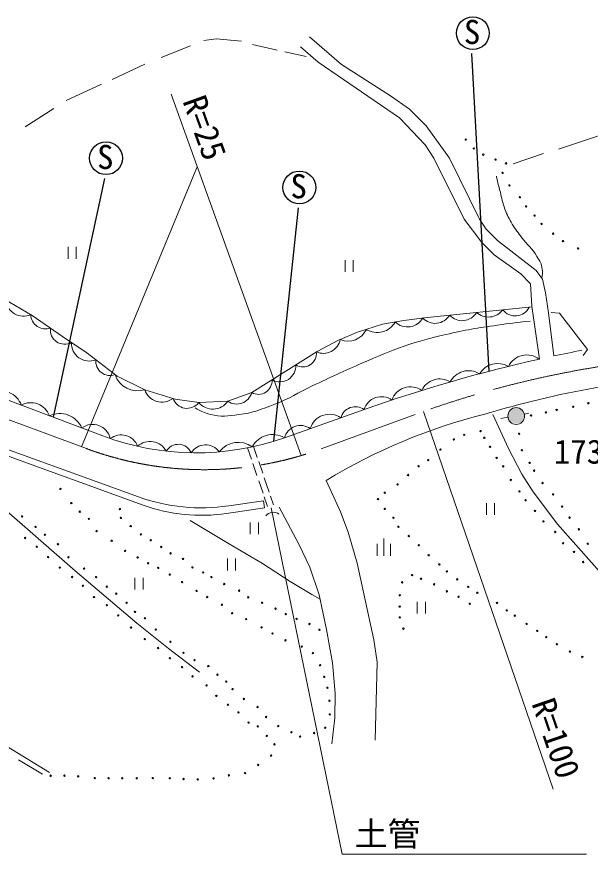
# Model space of a CAD drawing. Units: millimetres, scale not verified. Extents: x 40000 to 680000, y 20000 to 380000.
# Drawn here: x 211732 to 255377, y 251727 to 315436 of the extents above; entities that cross this region are included whole.
import ezdxf
from ezdxf.enums import TextEntityAlignment as Align

# ---------------------------------------------------------------- set-up
doc = ezdxf.new("R2010")
doc.units = ezdxf.units.MM
doc.header["$LTSCALE"] = 1000
doc.linetypes.add('CHAIN', pattern=[18.5, 12, -1.5, 3.5, -1.5])
for name, color, linetype, lineweight in [('M-BGD', 7, 'Continuous', 13), ('M-BMK', 2, 'CHAIN', 13), ('M-STR-HTXT', 7, 'Continuous', 13)]:
    doc.layers.add(name, color=color, linetype=linetype, lineweight=lineweight)
doc.styles.add('ＭＳ ゴシック', font='')
doc.styles.get('ＭＳ ゴシック').set_extended_font_data('MS Gothic')

msp = doc.modelspace()

# ---------------------------------------------------------------- hatches: boundary and pattern name
at = {"layer": 'M-BGD'}
msp.add_hatch(color=256, dxfattribs=at).paths.add_polyline_path([(250366, 285209, 0.89013), (249106, 285062, 0.03673), (249112, 284969, 0.92914)])

# ---------------------------------------------------------------- linework, layer by layer
for p, q in [((222731, 312338), (224965, 313230)), ((229670, 313326), (231540, 312882)), ((232131, 312765), (233746, 312405)), ((219001, 310655), (221469, 311819)), ((215496, 309071), (218188, 310305)), ((223474, 309548), (233378, 282055)), ((212370, 307052), (214543, 308468)), ((252969, 305355), (256300, 306477)), ((249521, 304259), (251825, 305036)), ((225466, 304017), (216653, 282724)), ((215633, 297925), (215633, 297027)), ((216256, 297925), (216256, 297027)), ((236713, 296931), (236713, 296034)), ((237336, 296931), (237336, 296034)), ((232101, 283411), (238330, 285609)), ((252552, 256680), (242688, 285408)), ((248560, 284863), (249112, 284969)), ((250366, 285209), (250704, 285274)), ((205671, 284434), (220997, 278913)), ((205374, 284080), (221354, 278288)), ((229591, 281771), (229291, 282643)), ((230034, 281917), (229752, 282739)), ((230014, 280536), (229700, 281453)), ((230450, 280705), (230146, 281591)), ((230946, 279261), (230570, 280356)), ((230476, 279192), (230153, 280133)), ((230510, 278619), (227861, 278228)), ((230582, 278080), (230510, 278619)), ((230825, 278175), (230566, 278928)), ((231274, 278306), (231046, 278970)), ((247471, 278445), (247471, 277548)), ((248094, 278445), (248094, 277548)), ((230582, 278080), (227703, 277654)), ((229503, 276968), (229503, 276071)), ((230127, 276968), (230127, 276071)), ((239151, 275329), (239151, 274432)), ((239662, 274432), (239662, 275754)), ((240173, 275329), (240173, 274432)), ((227758, 274213), (227758, 273316)), ((228381, 274213), (228381, 273316)), ((220727, 272762), (220727, 271865)), ((221350, 272762), (221350, 271865)), ((242213, 270938), (242213, 270040)), ((242836, 270938), (242836, 270040)), ((211858, 258909), (213680, 257829))]:
    msp.add_line(p, q, dxfattribs=at)
at = {"layer": 'M-BGD', "lineweight": 25}
for p, q in [((246338, 312644), (247658, 288461)), ((218421, 303133), (214514, 284974)), ((233137, 300909), (231279, 283141))]:
    msp.add_line(p, q, dxfattribs=at)
at = {"layer": 'M-BGD'}
for points in [[(225965, 313623), (226909, 313763), (228843, 313576)], [(234003, 313916), (236458, 311799), (240183, 309429), (241623, 308413), (242893, 307143), (244671, 304687), (246957, 300031), (247465, 299269), (248311, 298422), (251261, 296136), (251732, 295466), (251980, 294443), (252206, 292919), (252610, 289632)], [(233325, 313154), (234680, 311969), (240861, 307735), (242808, 305703), (243485, 304687), (245771, 300031), (247126, 298253), (248057, 297321), (250089, 295882), (250821, 295126), (250936, 293427), (251523, 289395)], [(188316, 294331), (199140, 290759), (218290, 283554)], [(210758, 293966), (212903, 292718), (215216, 291120), (217053, 289872), (219366, 288091), (221469, 287068), (223797, 286353), (225577, 286086), (227792, 286185), (229615, 286844), (234606, 289984), (236218, 290825), (237662, 291442), (239555, 292045), (241195, 292339), (242962, 292564), (250967, 293377)], [(175410, 293300), (176139, 292664), (177005, 292247), (178525, 291717), (182150, 290712), (187618, 289268), (192974, 287782), (198399, 286072), (203110, 284446), (207695, 280674), (216184, 273282), (220859, 269301), (223279, 267372), (225633, 265578)], [(159978, 292740), (164217, 290497), (170589, 286775), (175236, 283326), (180242, 279478), (188522, 273847), (197323, 268201), (205746, 263122), (214231, 257948)], [(254848, 289657), (255159, 290131), (253030, 292879), (252403, 292935)], [(247961, 285187), (249158, 282589), (250174, 280642), (251021, 279287), (252883, 276832), (255677, 273699), (256390, 272887)], [(235270, 280167), (236373, 277763), (236966, 276239), (237643, 273869), (238913, 268027), (239167, 266333), (238998, 260407)], [(231690, 278134), (233190, 275316), (234042, 273560), (234757, 271471), (235304, 268835), (235749, 266294), (235959, 263967), (235946, 262099), (235707, 260139)], [(224939, 277123), (227846, 275356), (230435, 273851), (232538, 272468), (234183, 271487), (234825, 271141)]]:
    msp.add_lwpolyline(points, dxfattribs=at)
at = {"layer": 'M-BGD', "lineweight": 25}
for centre in [(246443, 314186), (218526, 304675), (233241, 302451)]:
    msp.add_circle(centre, 1250, dxfattribs=at)
at = {"layer": 'M-BGD'}
for centre, radius in [((245901, 306097), 53.3), ((246509, 305414), 53.3), ((247238, 304947), 53.3), ((248173, 304573), 53.3), ((248967, 304284), 53.3), ((248705, 303555), 53.3), ((249222, 302606), 53.3), ((250021, 301709), 53.3), ((250498, 301008), 53.3), ((251143, 300307), 53.3), ((251675, 299676), 53.3), ((252545, 298933), 53.3), ((253302, 298372), 53.3), ((254451, 297811), 53.3), ((255231, 286037), 53.3), ((249744, 285062), 639), ((252819, 285532), 53.3), ((254081, 285771), 53.3), ((250869, 285104), 53.3), ((252003, 285334), 53.3), ((245785, 283632), 53.3), ((247033, 283912), 53.3), ((249966, 283711), 53.3), ((245000, 283281), 53.3), ((247314, 283407), 53.3), ((243977, 282510), 53.3), ((247748, 282720), 53.3), ((250176, 282463), 53.3), ((243051, 281711), 53.3), ((248253, 281879), 53.3), ((242308, 281248), 53.3), ((248758, 281234), 53.3), ((250765, 281496), 53.3), ((251101, 280907), 53.3), ((241509, 280575), 53.3), ((240710, 279860), 53.3), ((249332, 280197), 53.3), ((251746, 279968), 53.3), ((215059, 279524), 53.3), ((239743, 279229), 53.3), ((249991, 279328), 53.3), ((252545, 279099), 53.3), ((215886, 278444), 53.3), ((239224, 278739), 53.3), ((250454, 278655), 53.3), ((216531, 277786), 53.3), ((219580, 277984), 53.3), ((239743, 277996), 53.3), ((251169, 277842), 53.3), ((253232, 278173), 53.3), ((212136, 277423), 53.3), ((217218, 277239), 53.3), ((219655, 277311), 53.3), ((240402, 277323), 53.3), ((253807, 277332), 53.3), ((213160, 276624), 53.3), ((220402, 276694), 53.3), ((240780, 276636), 53.3), ((251814, 277042), 53.3), ((254510, 276444), 53.3), ((213875, 276035), 53.3), ((217806, 276313), 53.3), ((221178, 276059), 53.3), ((241565, 275935), 53.3), ((252711, 276243), 53.3), ((212372, 275786), 53.3), ((214870, 275306), 53.3), ((218956, 275570), 53.3), ((221935, 275619), 53.3), ((242322, 275234), 53.3), ((253314, 275388), 53.3), ((255183, 275341), 53.3), ((213256, 275113), 53.3), ((219980, 274799), 53.3), ((222723, 275101), 53.3), ((223438, 274617), 53.3), ((254141, 274729), 53.3), ((214118, 274335), 53.3), ((215669, 274325), 53.3), ((220933, 274309), 53.3), ((224384, 274196), 53.3), ((243080, 274477), 53.3), ((254828, 273958), 53.3), ((215001, 273535), 53.3), ((216861, 273456), 53.3), ((221732, 273860), 53.3), ((222503, 273509), 53.3), ((225099, 273545), 53.3), ((243893, 273776), 53.3), ((215947, 272820), 53.3), ((217772, 272811), 53.3), ((223372, 273005), 53.3), ((225919, 273166), 53.3), ((226550, 272809), 53.3), ((241815, 272961), 53.3), ((242497, 272681), 53.3), ((244467, 273243), 53.3), ((245253, 272640), 53.3), ((216768, 272147), 53.3), ((218585, 272082), 53.3), ((224312, 272430), 53.3), ((227518, 272283), 53.3), ((241058, 272410), 53.3), ((243488, 272260), 53.3), ((246094, 272065), 53.3), ((219300, 271549), 53.3), ((225419, 271757), 53.3), ((228653, 271778), 53.3), ((240880, 271429), 53.3), ((244469, 271728), 53.3), ((246781, 271617), 53.3), ((217609, 271285), 53.3), ((220085, 270862), 53.3), ((226232, 271294), 53.3), ((229347, 271273), 53.3), ((230399, 270853), 53.3), ((245357, 271316), 53.3), ((246208, 270784), 53.3), ((248281, 270846), 53.3), ((218597, 270675), 53.3), ((220730, 270161), 53.3), ((227340, 270706), 53.3), ((231429, 270411), 53.3), ((240873, 270573), 53.3), ((249024, 270271), 53.3), ((219459, 269897), 53.3), ((221487, 269684), 53.3), ((228125, 270061), 53.3), ((229191, 269612), 53.3), ((232207, 269991), 53.3), ((233027, 269633), 53.3), ((240877, 269738), 53.3), ((249627, 269878), 53.3), ((220427, 268972), 53.3), ((222315, 268815), 53.3), ((230368, 268981), 53.3), ((234001, 269243), 53.3), ((234762, 268803), 53.3), ((241154, 268888), 53.3), ((250529, 269247), 53.3), ((231195, 268518), 53.3), ((251342, 268715), 53.3), ((252024, 268247), 53.3), ((221478, 268089), 53.3), ((223429, 267890), 53.3), ((232177, 268000), 53.3), ((252837, 267705), 53.3), ((222488, 267416), 53.3), ((224418, 267049), 53.3), ((233425, 267523), 53.3), ((234266, 267032), 53.3), ((253828, 267144), 53.3), ((223389, 266634), 53.3), ((225259, 266481), 53.3), ((254772, 266733), 53.3), ((224314, 265961), 53.3), ((226310, 266039), 53.3), ((234813, 266107), 53.3), ((225113, 265260), 53.3), ((227004, 265387), 53.3), ((235130, 265221), 53.3), ((226178, 264573), 53.3), ((227677, 264862), 53.3), ((235373, 264392), 53.3), ((226922, 263774), 53.3), ((228161, 264294), 53.3), ((227805, 263101), 53.3), ((229023, 263537), 53.3), ((235523, 263407), 53.3), ((228604, 262512), 53.3), ((230054, 262927), 53.3), ((230706, 262170), 53.3), ((235553, 262367), 53.3), ((229375, 261741), 53.3), ((230076, 261447), 53.3), ((231631, 261476), 53.3), ((235206, 261350), 53.3), ((230763, 260732), 53.3), ((232640, 261013), 53.3), ((233292, 260677), 53.3), ((234365, 260950), 53.3), ((231338, 260087), 53.3), ((231085, 259232), 53.3), ((230104, 258517), 53.3), ((214313, 257703), 53.3), ((215365, 257703), 53.3), ((216413, 257654), 53.3), ((217668, 257521), 53.3), ((218720, 257507), 53.3), ((219757, 257507), 53.3), ((220865, 257507), 53.3), ((222085, 257521), 53.3), ((223375, 257507), 53.3), ((224426, 257451), 53.3), ((225506, 257423), 53.3), ((226711, 257493), 53.3), ((227875, 257732), 53.3), ((229109, 257900), 53.3)]:
    msp.add_circle(centre, radius, dxfattribs=at)
for centre, radius, start, end in [((212237, 294000), 1346, 184.89355, 294.73338), ((247632, 293934), 1343, 227.37468, 324.22531), ((249665, 293852), 1177, 216.7069, 334.89309), ((213919, 292806), 1119, 181.48021, 289.81998), ((241477, 293143), 1307, 224.74662, 331.56554), ((243571, 293411), 1298, 223.28, 328.79058), ((245626, 293585), 1269, 221.85544, 329.74455), ((239170, 293003), 1584, 238.21556, 330.5092), ((215379, 291613), 1090, 172.57309, 298.5272), ((236945, 292296), 1531, 247.30851, 335.32558), ((217257, 290598), 1359, 177.57502, 291.40832), ((235048, 291167), 1337, 247.12088, 347.76218), ((233514, 289822), 1020, 238.00022, 6.35709), ((276564, 177249), 114908, 100.95005, 102.0325), ((218832, 289227), 1084, 174.41814, 290.41113), ((276564, 177249), 114908, 102.58696, 109.43497), ((250540, 288174), 1537, 52.05428, 154.35196), ((231747, 288893), 1228, 241.38989, 2.96742), ((248340, 287421), 1636, 60.15847, 148.57948), ((220925, 288795), 1811, 198.79874, 287.50436), ((246114, 286940), 1570, 58.10755, 152.92113), ((269349, 211858), 76575, 93.77112, 106.69842), ((230127, 287742), 1034, 240.30039, 4.05692), ((243917, 286386), 1500, 57.8056, 155.50226), ((210603, 285394), 1552, 18.78173, 119.98179), ((222781, 287499), 1381, 198.20168, 307.64137), ((228467, 287167), 1192, 235.50888, 344.24487), ((241689, 285786), 1496, 54.7486, 160.87761), ((212800, 284569), 1511, 19.97055, 118.79298), ((224686, 286771), 1124, 198.98725, 322.43858), ((226647, 286983), 1396, 219.95451, 325.11901), ((239479, 285170), 1364, 54.2234, 163.69933), ((237499, 284615), 1152, 54.45344, 164.4165), ((214995, 283410), 1846, 23.94672, 114.81681), ((235523, 283685), 1513, 55.05587, 163.81406), ((258058, 242532), 43996, 104.09122, 121.19396), ((217501, 283040), 1387, 13.0031, 126.19906), ((233332, 283062), 1280, 54.73837, 164.13156), ((225391, 302429), 20166, 249.38176, 289.43497), ((219668, 282264), 1360, 21.4495, 126.86118), ((231211, 281873), 1777, 59.9511, 151.66778), ((221882, 281729), 1402, 28.18531, 132.57183), ((224030, 281853), 1059, 22.93199, 149.50081), ((226098, 281587), 1286, 35.77804, 148.10492), ((228587, 281246), 1813, 54.22191, 142.93939), ((225793, 292227), 14151, 250.1903, 278.40556), ((225790, 290603), 13089, 250.1903, 278.40556), ((231246, 277011), 728, 52.60496, 141.12243)]:
    msp.add_arc(centre, radius, start, end, dxfattribs=at)
for points, knots in [([(251688, 295529), (251746, 295831), (251755, 295967), (251725, 296245), (251681, 296650), (251532, 296857), (251323, 297207), (250958, 297820), (250607, 298061), (250174, 298628), (249874, 299019), (249699, 299235), (249445, 299656), (249189, 300078), (249060, 300327), (248884, 300787), (248688, 301296), (248654, 301605), (248519, 302133), (248401, 302595), (248365, 302745), (248229, 303320)], [0, 0, 0, 0, 1, 1, 1, 2, 2, 2, 3, 3, 3, 4, 4, 4, 5, 5, 5, 6, 6, 6, 7, 7, 7, 7]), ([(225299, 285681), (225782, 285405), (225997, 285321), (226477, 285186), (227285, 284958), (227792, 285074), (228627, 285167), (229734, 285291), (230320, 285577), (231365, 285962), (232531, 286391), (233102, 286820), (234225, 287350), (235712, 288052), (236543, 288450), (238053, 289102), (239278, 289631), (239958, 289949), (241221, 290378), (242433, 290790), (243131, 290966), (244376, 291261), (245898, 291622), (246767, 291755), (248315, 291976), (249288, 292115), (249613, 292159), (250811, 292285)], [0, 0, 0, 0, 1, 1, 1, 2, 2, 2, 3, 3, 3, 4, 4, 4, 5, 5, 5, 6, 6, 6, 7, 7, 7, 8, 8, 8, 9, 9, 9, 9])]:
    msp.add_open_spline(points, degree=3, knots=knots, dxfattribs=at)
at = {"layer": 'M-BMK'}
for p, q in [((206494, 286472), (217042, 282580)), ((234898, 282559), (242056, 285179))]:
    msp.add_line(p, q, dxfattribs=at)
for centre, radius, start, end in [((267807, 214852), 74894, 96.14677, 110.11089), ((226000, 306861), 25880, 249.75009, 290.11089)]:
    msp.add_arc(centre, radius, start, end, dxfattribs=at)
at = {"layer": 'M-STR-HTXT'}
for p, q in [((231094, 278067), (236486, 251727)), ((236486, 251727), (255095, 251727))]:
    msp.add_line(p, q, dxfattribs=at)

# ---------------------------------------------------------------- texts
at = {"layer": 'M-BGD', "style": 'ＭＳ ゴシック'}
for s, p in [('S', (245764, 312812)), ('S', (217847, 303301)), ('S', (232563, 301077)), ('173.1', (252615, 280888))]:
    msp.add_text(s, height=1833, dxfattribs=at).set_placement(p, align=Align.BOTTOM_LEFT)
for s, rotation, p in [('R=25', 289.811, (223814, 308844)), ('R=100', 288.95, (250372, 263029))]:
    msp.add_text(s, height=1833, rotation=rotation, dxfattribs=at).set_placement(p, align=Align.BOTTOM_LEFT)
at = {"layer": 'M-STR-HTXT', "style": 'ＭＳ ゴシック'}
msp.add_text('土管', height=1833, dxfattribs=at).set_placement((237453, 251804), align=Align.BOTTOM_LEFT)

doc.saveas('drawing.dxf')
